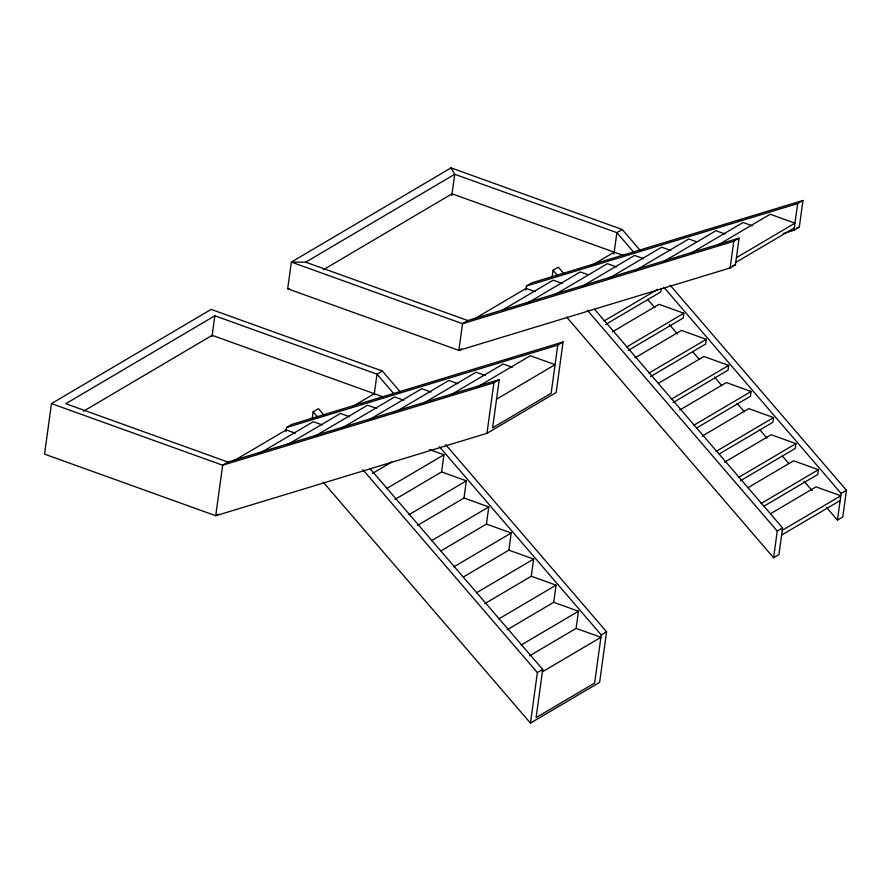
<?xml version="1.0" encoding="UTF-8"?>
<svg xmlns="http://www.w3.org/2000/svg" width="891" height="891" viewBox="0 0 891 891"><rect width="100%" height="100%" fill="white"/><g stroke="black" fill="none" stroke-linecap="round" stroke-linejoin="round"><path stroke-width="1.34" d="M400.415 392.04L382.328 371.012L211.156 309.4L51.466 403.601L44.55 454.132L215.722 515.733L486.965 433.316L556.162 392.497L563.079 341.977L291.836 424.394L286.501 427.535L285.933 431.667M212.013 336.419L214.842 315.782L376.993 374.153L394.178 394.134M467.853 320.548L305.691 262.188L291.357 262.088L462.518 323.7L467.853 320.548L739.107 238.131L735.443 264.827L730.119 267.968L458.865 350.386L287.704 288.784L291.357 262.088L451.046 167.887L622.208 229.488L640.295 250.527M312.195 418.703L313.131 411.831L318.466 408.679L323.89 414.994M374.175 394.78L376.993 374.153L382.328 371.012M451.793 195.619L454.722 174.268L451.046 167.887M395.003 499.405L441.591 471.929L443.941 454.766L429.596 449.599M417.434 525.49L464.011 498.002L466.361 480.839L441.591 471.929M486.965 433.316L493.892 382.796L499.216 379.644L492.623 427.791L551.15 393.265L557.755 345.118L563.079 341.977M441.045 550.861L486.441 524.075L488.791 506.923L464.011 498.002M525.835 290.032L526.392 286.022L531.715 282.881L802.969 200.464L799.305 227.149L793.981 230.301L783.345 233.531M463.476 576.934L508.861 550.159L511.211 532.996L486.441 524.075M552.108 276.99L553.021 270.307L558.345 267.166L563.769 273.481M484.704 603.719L531.281 576.232L533.642 559.069L508.861 550.159M445.623 444.609L606.571 631.775L599.643 682.294L530.446 723.113L537.373 672.594L362.86 469.657M369.999 468.621L542.708 669.453L536.104 717.589L594.642 683.063L601.236 634.915L439.386 446.703M507.124 629.792L553.712 602.305L556.062 585.153L531.281 576.232M613.955 253.991L616.884 232.64L622.208 229.488M529.544 655.865L576.132 628.389L578.482 611.226L553.712 602.305M661.245 288.361L660.754 291.936L605.802 324.357M612.462 331.82L659.05 304.332L683.831 313.253L683.174 318.02L628.222 350.43M634.893 357.892L681.47 330.405L706.251 339.326L705.594 344.093L650.653 376.514M730.119 267.968L733.772 241.283L739.107 238.131M658.505 383.264L703.901 356.489L728.671 365.399L728.025 370.166L673.073 402.587M679.733 410.049L726.321 382.562L751.102 391.483L750.445 396.25L696.695 427.958M793.981 230.301L797.634 203.605L802.969 200.464M702.164 436.122L748.752 408.635L773.522 417.556L772.865 422.323L719.115 454.031M594.52 309.222L782.588 527.929L778.934 554.625L773.6 557.766L777.253 531.081L587.381 310.268M724.583 462.195L771.172 434.719L795.941 443.629L795.295 448.396L740.343 480.817M748.206 487.566L793.591 460.792L818.372 469.713L817.715 474.48L763.966 506.188M670.132 285.22L846.45 490.262L842.797 516.947L837.462 520.099L841.115 493.402L663.895 287.314M214.842 315.782L65.811 403.701L227.973 462.073L499.216 379.644M305.691 262.188L454.722 174.268L616.884 232.64L634.058 252.621M83.398 411.286L212.158 335.328L383.442 396.985M323.288 269.773L452.049 193.815L623.332 255.461M227.973 462.073L222.639 465.213L51.466 403.601M233.62 460.925L286.178 429.919L295.3 433.204M473.5 319.412L526.058 288.406L535.19 291.691M259.548 453.396L313.298 421.677L322.431 424.962M501.822 310.469L553.188 280.164L562.31 283.449M286.668 445.155L340.429 413.435L349.55 416.721M526.559 303.631L580.308 271.922L588.138 274.74M351.622 407.087L374.32 393.699M590.31 266.275L614.2 252.175M459.867 349.795L458.865 350.386L462.518 323.7L733.772 241.283M460.202 349.606L461.538 348.815M314.991 436.2L367.549 405.193L376.681 408.479M554.87 294.687L607.439 263.68L616.561 266.966M342.111 427.958L394.68 396.952L403.801 400.237M582.001 286.445L634.559 255.439L643.692 258.724M368.05 420.418L421.799 388.71L430.932 391.995M609.121 278.204L661.679 247.197L670.812 250.482M218.106 514.33L215.722 515.733L222.639 465.213L493.892 382.796M395.17 412.177L448.919 380.468L458.052 383.754M635.06 270.664L688.81 238.955L696.628 241.773M423.492 403.233L476.05 372.226L485.172 375.512M663.372 261.72L715.93 230.713L725.062 233.999M450.612 394.991L503.17 363.985L512.303 367.27M690.503 253.478L743.061 222.472L752.182 225.757M476.54 387.451L530.301 355.743L555.071 364.664L496.543 399.19M717.623 245.237L770.18 214.23L794.961 223.151L736.423 257.677M604.065 320.994L657.814 289.285M372.583 473.333L391.695 462.061M735.777 262.444L794.304 227.918M386.605 488.591L443.941 454.766M626.484 347.078L683.831 313.253M409.025 514.664L466.361 480.839M648.915 373.151L706.251 339.326M431.456 540.748L488.791 506.923M671.335 399.224L728.671 365.399M453.875 566.821L511.211 532.996M693.755 425.308L751.102 391.483M476.295 592.894L533.642 559.069M716.186 451.381L773.522 417.556M498.726 618.978L556.062 585.153M738.606 477.453L795.941 443.629M521.146 645.051L578.482 611.226M761.037 503.538L818.372 469.713M770.626 513.65L816.022 486.865L840.792 495.786L782.265 530.312M537.373 672.594L542.708 669.453M601.236 634.915L606.571 631.775M777.253 531.081L782.588 527.929M841.115 493.402L846.45 490.262M542.374 671.836L600.913 637.299L576.132 628.389M781.607 535.079L840.135 500.553M526.392 286.022L797.634 203.605M796.654 227.962L799.305 227.149M732.792 265.629L735.443 264.827M286.501 427.535L557.755 345.118M287.704 288.784L289.497 288.795M647.579 299.287L654.818 307.696M669.286 324.524L677.427 333.98M692.797 351.856L699.123 359.218M714.493 377.093L721.732 385.502M737.102 403.378L744.33 411.798M759.7 429.674L766.939 438.082M782.309 455.958L788.635 463.32M804.005 481.196L812.147 490.651M826.614 507.48L837.462 520.099M553.021 270.307L557.543 275.564M566.542 316.984L773.6 557.766M313.131 411.831L317.653 417.088M323.388 482.332L530.446 723.113"/></g></svg>
